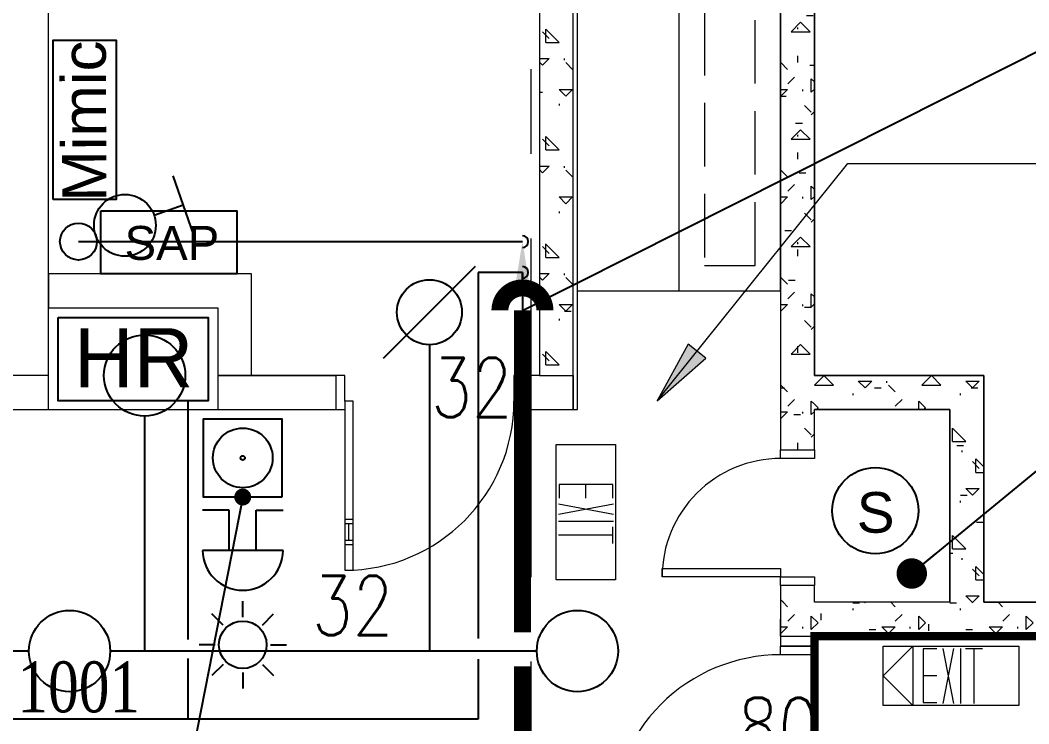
# Model space of a CAD drawing. Header units: millimetres. Extents: x -282761 to 137668, y -273845 to 94451.
# Drawn here: x 11004 to 16962, y -23893 to -19735 of the extents above; entities that cross this region are included whole.
import ezdxf
from ezdxf import colors
from ezdxf.entities.mleader import LeaderData, LeaderLine
from ezdxf.math import Vec2, Vec3

# ---------------------------------------------------------------- set-up
doc = ezdxf.new("R2010")
doc.units = ezdxf.units.MM
doc.linetypes.add('BLK_2 - 1ST__2ND_STOREY_PLAN-archi clean_11 SEPT 2024$0$IDA - Grid Line', pattern=[3500, 2000, -500, 500, -500])
doc.linetypes.add('BLK_2 - 1ST__2ND_STOREY_PLAN-archi clean_11 SEPT 2024$0$IDA - Hidden 065', pattern=[537.5, 375, -162.5])
for name, color, linetype in [('ADRESS', 42, 'Continuous'), ('ANNOTATION', 7, 'Continuous'), ('M-_DRYRISER_E-', 6, 'Continuous'), ('M-_FIRESMOKE_E-', 1, 'Continuous'), ('M-_FIRESPRK_T-', 7, 'Continuous'), ('M-_SPRK-EXP_E-N', 1, 'Continuous'), ('M-_SPRKPIEX_E-', 1, 'Continuous'), ('M-FIRE----_E-', 12, 'Continuous'), ('M-FIRE----_E- @ 1', 12, 'Continuous'), ('M-HOSEREEL_E-', 1, 'Continuous'), ('M_HR PIPE', 3, 'Continuous'), ('ROOMNAME', 7, 'Continuous'), ('ZONENAME', 152, 'Continuous')]:
    doc.layers.add(name, color=color, linetype=linetype)
for name, color, linetype, lineweight in [('BLK_2 - 1ST__2ND_STOREY_PLAN-archi clean_11 SEPT 2024$0$0-1', 8, 'Continuous', 5), ('BLK_2 - 1ST__2ND_STOREY_PLAN-archi clean_11 SEPT 2024$0$1599_DB_A_BLK2_HQ_R21- LINKVIEW_BLK2_1ST STOREY Toilet JOH$0$A-_DETA----_ED', 8, 'Continuous', 9), ('BLK_2 - 1ST__2ND_STOREY_PLAN-archi clean_11 SEPT 2024$0$1599_DB_A_BLK2_HQ_R21- LINKVIEW_BLK2_1ST STOREY Toilet JOH$0$A-_DOOR----_E-1', 8, 'Continuous', 9), ('BLK_2 - 1ST__2ND_STOREY_PLAN-archi clean_11 SEPT 2024$0$1599_DB_A_BLK2_HQ_R21- LINKVIEW_BLK2_1ST STOREY Toilet JOH$0$A-_WALL----_H-2', 8, 'Continuous', 9), ('BLK_2 - 1ST__2ND_STOREY_PLAN-archi clean_11 SEPT 2024$0$1599_DB_A_BLK2_HQ_R21- LINKVIEW_BLK2_1ST STOREY Toilet JOH$0$E-_LIGT----_E', 8, 'Continuous', 9), ('BLK_2 - 1ST__2ND_STOREY_PLAN-archi clean_11 SEPT 2024$0$1599_DB_A_BLK2_HQ_R21- LINKVIEW_BLK2_1ST STOREY Toilet JOH$0$S-_COLN----_E', 8, 'Continuous', 9), ('BLK_2 - 1ST__2ND_STOREY_PLAN-archi clean_11 SEPT 2024$0$_CATCHMENT_DRAIN', 8, 'Continuous', 0), ('BLK_2 - 1ST__2ND_STOREY_PLAN-archi clean_11 SEPT 2024$0$_CATCHMENT_DRAIN_HD', 8, 'BLK_2 - 1ST__2ND_STOREY_PLAN-archi clean_11 SEPT 2024$0$IDA - Hidden 065', 0), ('BLK_2 - 1ST__2ND_STOREY_PLAN-archi clean_11 SEPT 2024$0$A-_ANOTTEXT_T-1', 8, 'Continuous', 9), ('BLK_2 - 1ST__2ND_STOREY_PLAN-archi clean_11 SEPT 2024$0$A-_DETA----_E-1', 8, 'Continuous', 9), ('BLK_2 - 1ST__2ND_STOREY_PLAN-archi clean_11 SEPT 2024$0$A-_DETA----_E-2', 8, 'BLK_2 - 1ST__2ND_STOREY_PLAN-archi clean_11 SEPT 2024$0$IDA - Hidden 065', 9), ('BLK_2 - 1ST__2ND_STOREY_PLAN-archi clean_11 SEPT 2024$0$A-_DETA----_ED-2', 8, 'Continuous', 9), ('BLK_2 - 1ST__2ND_STOREY_PLAN-archi clean_11 SEPT 2024$0$A-_DOOR----_E', 8, 'Continuous', 9), ('BLK_2 - 1ST__2ND_STOREY_PLAN-archi clean_11 SEPT 2024$0$A-_DOOR----_E-1', 8, 'Continuous', 9), ('BLK_2 - 1ST__2ND_STOREY_PLAN-archi clean_11 SEPT 2024$0$A-_FLOR----_E', 8, 'Continuous', 9), ('BLK_2 - 1ST__2ND_STOREY_PLAN-archi clean_11 SEPT 2024$0$A-_FURT----_E-1', 8, 'Continuous', 9), ('BLK_2 - 1ST__2ND_STOREY_PLAN-archi clean_11 SEPT 2024$0$A-_WALL----_E', 8, 'Continuous', 9), ('BLK_2 - 1ST__2ND_STOREY_PLAN-archi clean_11 SEPT 2024$0$A-_WALL----_E-1', 8, 'Continuous', 18), ('BLK_2 - 1ST__2ND_STOREY_PLAN-archi clean_11 SEPT 2024$0$A-_WALL----_H-1', 8, 'Continuous', 9), ('BLK_2 - 1ST__2ND_STOREY_PLAN-archi clean_11 SEPT 2024$0$A-_WALLPRTN_E', 8, 'Continuous', 9), ('BLK_2 - 1ST__2ND_STOREY_PLAN-archi clean_11 SEPT 2024$0$A-_WALLPRTN_E-1', 8, 'Continuous', 18), ('BLK_2 - 1ST__2ND_STOREY_PLAN-archi clean_11 SEPT 2024$0$E-_LIGT----_E', 8, 'Continuous', 9), ('BLK_2 - 1ST__2ND_STOREY_PLAN-archi clean_11 SEPT 2024$0$S-_ANOTGRID_E-1', 8, 'BLK_2 - 1ST__2ND_STOREY_PLAN-archi clean_11 SEPT 2024$0$IDA - Grid Line', 9)]:
    doc.layers.add(name, color=color, linetype=linetype, lineweight=lineweight)
doc.styles.add('Simplex', font='SIMPLEX.shx', dxfattribs={"width": 0.8, "height": 2.5})
doc.styles.get("Standard").update_dxf_attribs({"font": 'arial.ttf'})
doc.styles.add('TIME', font='times.ttf', dxfattribs={"width": 0.8})
doc.dimstyles.new('ROOM', dxfattribs={"dimscale": 1000, "dimtxt": 0.18, "dimasz": 0.18, "dimexe": 0.18, "dimexo": 0.0625, "dimgap": 0.09, "dimtad": 0, "dimtih": 1, "dimtoh": 1, "dimdec": 0, "dimzin": 0, "dimdsep": 46, "dimtxsty": 'Standard', "dimblk": 'OBLIQUE', "dimcen": 0.09, "dimadec": 0, "dimazin": 0, "dimtfac": 1, "dimtdec": 0, "dimtofl": 0, "dimtmove": 0, "dimatfit": 3, "dimldrblk": 'DOT', "dimfxl": 1, "dimtolj": 1, "dimtzin": 0, "dimarcsym": 0})
pattern_1 = [(0, (0, 0), (635, 635), [79.375, -555.625]), (90, (0, 0), (-635, 635), [79.375, -555.625]), (135, (79.38, 0), (-635.0003, 0), [112.253, -785.772]), (0, (79.4, 357.2), (635, 635), [79.375, -555.625]), (45, (119.06, 317.5), (0, 635.0003), [56.127, -841.899]), (135, (119.06, 317.5), (-635.0003, 0), [56.127, -841.899]), (0, (317.5, 515.94), (635, 635), [112.253, -522.747]), (45, (317.5, 515.94), (0, 635.0003), [79.375, -818.651]), (135, (429.75, 515.94), (-635.0003, 0), [79.375, -818.651]), (90, (436.56, 158.75), (-635, 635), [79.375, -555.625]), (45, (436.56, 158.75), (0, 635.0003), [56.127, -841.899]), (135, (476.25, 198.44), (-635.0003, 0), [56.127, -841.899]), (0, (79.4, 158.75), (635, 635), [39.687, -531.812]), (0, (555.6, 317.5), (635, 635), [39.687, -531.812]), (90, (357.2, 396.9), (-635, 635), [39.687, -531.812]), (135, (436.56, 39.7), (-635.0003, 0), [56.127, -841.899]), (135, (158.75, 476.25), (-635.0003, 0), [56.127, -841.899]), (45, (297.66, 208.36), (0, 635.0003), [56.127, -841.899]), (90, (218.3, 79.4), (-635, 635), [9.922, -625.078]), (90, (248.05, 347.27), (-635, 635), [9.922, -625.078]), (90, (545.7, 456.4), (-635, 635), [9.922, -625.078]), (90, (555.6, 119.06), (-635, 635), [9.922, -625.078])]
pattern_2 = [(0, (-131307.1, -42727.7), (635, 635), [79.375, -555.625]), (90, (-131307.1, -42727.7), (-635, 635), [79.375, -555.625]), (135, (-131227.7, -42727.7), (-635, 0), [112.253, -785.772]), (0, (-131227.7, -42370.5), (635, 635), [79.375, -555.625]), (45, (-131188, -42410.2), (0, 635), [56.127, -841.899]), (135, (-131188, -42410.2), (-635, 0), [56.127, -841.899]), (0, (-130989.6, -42211.8), (635, 635), [112.253, -522.747]), (45, (-130989.6, -42211.8), (0, 635), [79.375, -818.651]), (135, (-130877.33, -42211.8), (-635, 0), [79.375, -818.651]), (90, (-130870.5, -42568.96), (-635, 635), [79.375, -555.625]), (45, (-130870.5, -42568.96), (0, 635), [56.127, -841.899]), (135, (-130830.83, -42529.3), (-635, 0), [56.127, -841.899]), (0, (-131227.7, -42568.96), (635, 635), [39.687, -531.812]), (0, (-130751.46, -42410.2), (635, 635), [39.687, -531.812]), (90, (-130949.9, -42330.84), (-635, 635), [39.687, -531.813]), (135, (-130870.5, -42688.03), (-635, 0), [56.127, -841.899]), (135, (-131148.33, -42251.46), (-635, 0), [56.127, -841.899]), (45, (-131009.43, -42519.36), (0, 635), [56.127, -841.899]), (90, (-131088.8, -42648.34), (-635, 635), [9.922, -625.078]), (90, (-131059.03, -42380.45), (-635, 635), [9.922, -625.078]), (90, (-130761.4, -42271.3), (-635, 635), [9.922, -625.078]), (90, (-130751.46, -42608.65), (-635, 635), [9.922, -625.078])]

# ---------------------------------------------------------------- blocks, each defined once
blk = doc.blocks.new('fire0101')
at = {"color": 0, "linetype": 'Continuous'}
blk.add_circle((0, 0), 100, dxfattribs=at)
blk = doc.blocks.new('FIRE0107')
at = {"layer": 'M-_SPRK-EXP_E-N'}
blk.add_line((-212.1, -212.1), (212.1, 212.1), dxfattribs=at)
blk.add_circle((0, 0), 150, dxfattribs=at)
blk = doc.blocks.new('SAP')
at = {"layer": 'M-FIRE----_E-'}
blk.add_lwpolyline([(-573.8, 532.4), (573.8, 532.4), (573.8, 0), (-573.8, 0)], close=True, dxfattribs=at)
blk.add_text('SAP', height=286.04).set_placement((-373.3, 118.9))
blk = doc.blocks.new('MIMIC')
at = {"layer": 'M-FIRE----_E-'}
blk.add_lwpolyline([(-573.8, 532.4), (770.8, 532.4), (770.8, 0), (-573.8, 0)], close=True, dxfattribs=at)
blk.add_text('Mimic', height=372.8, rotation=0.24681).set_placement((-591.6, 81.8))
blk = doc.blocks.new('DR')
at = {"layer": 'M-_DRYRISER_E-'}
for p, q in [((0, -591.9), (0, -820.1)), ((-228.1, -820.1), (228.1, -820.1))]:
    blk.add_line(p, q, dxfattribs=at)
for centre, radius in [((0, 0), 136.1), ((0, -363.8), 228.1)]:
    blk.add_circle(centre, radius, dxfattribs=at)
blk = doc.blocks.new('Call Point')
at = {"layer": 'M-FIRE----_E-'}
blk.add_lwpolyline([(-231.3, 462.7), (231.3, 462.7), (231.3, 0), (-231.3, 0)], close=True, dxfattribs=at)
for radius in [176.3, 13.1]:
    blk.add_circle((0, 231.3), radius, dxfattribs=at)
blk = doc.blocks.new('Alarm Bell')
at = {"layer": 'M-FIRE----_E-'}
for p, q in [((-238.2, 0), (238.2, 0)), ((79.4, 0), (79.4, -238.2)), ((-79.4, 0), (-79.4, -238.2)), ((-79.4, -238.2), (-238.2, -238.2)), ((79.4, -238.2), (238.2, -238.2))]:
    blk.add_line(p, q, dxfattribs=at)
blk.add_arc((0, -2.9), 238.2, 0.69701, 179.30299, dxfattribs=at)
blk = doc.blocks.new('*U15')
at = {"layer": 'M-FIRE----_E-'}
blk.add_line((-33.1, -33.1), (33.1, 33.1), dxfattribs=at)
blk = doc.blocks.new('*U14')
at = {"layer": 'M-FIRE----_E-', "color": 0, "linetype": 'ByBlock', "lineweight": -2, "transparency": 16777216}
for p, rotation in [((31604, 13668.6), 45), ((31455.1, 13606.9), 90), ((31393.4, 13458), 135), ((31814.6, 13458), 315.0000000000001), ((31455.1, 13309.1), 180), ((31604, 13247.4), 225.0000000000001), ((31752.9, 13309.1), 270)]:
    blk.add_blockref('*U15', p, dxfattribs=dict(at, rotation=rotation))
blk.add_blockref('*U15', (31752.9, 13606.9), dxfattribs=at)
blk = doc.blocks.new('Strobe Light')
at = {"layer": 'M-FIRE----_E-'}
blk.add_circle((0, 0), 140.4, dxfattribs=at)
blk.add_blockref('*U14', (-31604, -13458), dxfattribs=at)
blk = doc.blocks.new('_Dot')
at = {"color": 0, "linetype": 'ByBlock', "lineweight": -2}
blk.add_line((-0.5, 0), (-1, 0), dxfattribs=at)
at = {"color": 0, "linetype": 'ByBlock', "const_width": 0.5}
blk.add_lwpolyline([(-0.25, 0, 1), (0.25, 0, 1)], format="xyb", close=True, dxfattribs=at)
blk = doc.blocks.new('_Oblique')
at = {"color": 0, "linetype": 'ByBlock', "lineweight": -2}
blk.add_line((-0.5, -0.5), (0.5, 0.5), dxfattribs=at)
blk = doc.blocks.new('SMOKE')
at = {"layer": 'M-_FIRESMOKE_E-'}
blk.add_circle((0, 0), 254.7, dxfattribs=at)
blk.add_text('S', height=240, dxfattribs=at).set_placement((-110, -130))
blk = doc.blocks.new('HR')
at = {"layer": 'M-HOSEREEL_E-'}
blk.add_lwpolyline([(-443.4, 492.4), (443.4, 492.4), (443.4, 0), (-443.4, 0)], close=True, dxfattribs=at)
blk.add_text('HR', height=350, dxfattribs=at).set_placement((-350, 80))
blk = doc.blocks.new('BLK_2 - 1ST__2ND_STOREY_PLAN-archi clean_11 SEPT 2024$0$IDA - Exit Sign - IDA - Exit Sign - One Side-3918079-BLK 2 1ST STOREY PLAN')
at = {"layer": 'BLK_2 - 1ST__2ND_STOREY_PLAN-archi clean_11 SEPT 2024$0$A-_DETA----_ED-2'}
for p, q in [((-363.9, -15.1), (-363.9, -332.5)), ((-283.9, -15.1), (-363.9, -15.1)), ((-248.9, -12.8), (-186, -337.8)), ((-186, -12.8), (-248.9, -337.8)), ((-144.9, -12.8), (-144.9, -337.8)), ((-14.9, -15.3), (-114.9, -15.3)), ((-64.9, -15.3), (-64.9, -337.8)), ((-283.9, -175), (-363.9, -175)), ((-363.9, -332.5), (-283.9, -332.5))]:
    blk.add_line(p, q, dxfattribs=at)
at = {"layer": 'BLK_2 - 1ST__2ND_STOREY_PLAN-archi clean_11 SEPT 2024$0$E-_LIGT----_E'}
for p, q in [((-600, -350), (-600, 0)), ((-600, 0), (200, 0)), ((200, 0), (200, -350)), ((200, -350), (-600, -350))]:
    blk.add_line(p, q, dxfattribs=at)
blk = doc.blocks.new('BLK_2 - 1ST__2ND_STOREY_PLAN-archi clean_11 SEPT 2024$0$IDA - F - Single - Swing - 800L X 2130H - B2-FTD03 - 2HR-4045692-BLK 2 1ST STOREY PLAN')
at = {"layer": 'BLK_2 - 1ST__2ND_STOREY_PLAN-archi clean_11 SEPT 2024$0$A-_DOOR----_E-1'}
for p, q in [((-400, 100), (-350, 100)), ((-400, -100), (-400, 100)), ((-350, 100), (-350, -100)), ((350, 100), (400, 100)), ((350, -100), (350, 100)), ((400, 100), (400, -100)), ((-350, -100), (-400, -100)), ((300, -100), (350, -100)), ((300, -800), (300, -100)), ((350, -100), (350, -800)), ((400, -100), (350, -100)), ((350, -800), (300, -800))]:
    blk.add_line(p, q, dxfattribs=at)
blk.add_arc((350, -100), 700, 180, 270, dxfattribs=at)
blk = doc.blocks.new('BLK_2 - 1ST__2ND_STOREY_PLAN-archi clean_11 SEPT 2024$0$1599_DB_A_BLK2_HQ_R21_rvt-1-BLK 2 1ST STOREY PLAN')
at = {"layer": 'BLK_2 - 1ST__2ND_STOREY_PLAN-archi clean_11 SEPT 2024$0$A-_WALL----_H-1'}
h = blk.add_hatch(dxfattribs=at)
h.set_pattern_fill('FP_4', color=256, style=0, pattern_type=2)
h.set_pattern_definition(pattern_1)
h.paths.add_polyline_path([(-115811.4, -64762.4), (-115611.4, -64762.4), (-115611.4, -57164.9), (-115811.4, -57164.9), (-115811.4, -64744.2)])
h = blk.add_hatch(dxfattribs=at)
h.set_pattern_fill('FP_4', color=256, style=0, pattern_type=2)
h.set_pattern_definition(pattern_1)
h.paths.add_polyline_path([(-117036.4, -64562.4), (-117036.4, -57477.4), (-117236.4, -57477.4), (-117236.4, -64562.4), (-117204.1, -64562.4)])
h = blk.add_hatch(dxfattribs=at)
h.set_pattern_fill('FP_4', color=256, style=0, pattern_type=2)
h.set_pattern_definition(pattern_1)
h.paths.add_polyline_path([(-114811.4, -64762.4), (-114611.4, -64762.4), (-114611.4, -64562.4), (-115611.4, -64562.4), (-115611.4, -64762.4)])
h = blk.add_hatch(dxfattribs=at)
h.set_pattern_fill('FP_4', color=256, style=0, pattern_type=2)
h.set_pattern_definition(pattern_1)
h.paths.add_polyline_path([(-115811.4, -65902.4), (-115611.4, -65902.4), (-115611.4, -65802.4), (-115811.4, -65802.4)])
h.paths.add_polyline_path([(-115611.4, -65002.4), (-115611.4, -64762.4), (-115811.4, -64762.4), (-115811.4, -65002.4)])
h = blk.add_hatch(dxfattribs=at)
h.set_pattern_fill('FP_4', color=256, style=0, pattern_type=2)
h.set_pattern_definition(pattern_1)
h.paths.add_polyline_path([(-114611.4, -65902.4), (-114611.4, -64762.4), (-114811.4, -64762.4), (-114811.4, -65902.4), (-114719.9, -65902.4)])
h = blk.add_hatch(dxfattribs=at)
h.set_pattern_fill('FP_4', color=256, style=0, pattern_type=2)
h.set_pattern_definition(pattern_1)
h.paths.add_polyline_path([(-110426.9, -66102.4), (-110036.4, -66102.4), (-110036.4, -65902.4), (-115811.4, -65902.4), (-115811.4, -66102.4), (-113197.2, -66102.4)])
at = {"layer": 'BLK_2 - 1ST__2ND_STOREY_PLAN-archi clean_11 SEPT 2024$0$A-_DETA----_E-2'}
blk.add_line((-117011.4, -64062.4), (-115811.4, -64062.4), dxfattribs=at)
at = {"layer": 'BLK_2 - 1ST__2ND_STOREY_PLAN-archi clean_11 SEPT 2024$0$A-_FLOR----_E'}
for p, q in [((-117036.4, -64762.4), (-117036.4, -57077.4)), ((-120136.4, -64762.4), (-119136.4, -64762.4)), ((-114811.4, -64762.4), (-115611.4, -64762.4)), ((-114811.4, -65902.4), (-114811.4, -64762.4))]:
    blk.add_line(p, q, dxfattribs=at)
at = {"layer": 'BLK_2 - 1ST__2ND_STOREY_PLAN-archi clean_11 SEPT 2024$0$A-_WALL----_E'}
for p, q in [((-117036.4, -64562.4), (-117036.4, -57077.4)), ((-117236.4, -64562.4), (-117036.4, -64562.4)), ((-117036.4, -64562.4), (-117036.4, -64762.4)), ((-115811.4, -66002.4), (-115811.4, -66102.4)), ((-115811.4, -66102.4), (-115811.4, -66002.4))]:
    blk.add_line(p, q, dxfattribs=at)
at = {"layer": 'BLK_2 - 1ST__2ND_STOREY_PLAN-archi clean_11 SEPT 2024$0$A-_WALL----_E-1'}
for p, q in [((-117011.4, -64562.4), (-117011.4, -57052.4)), ((-115811.4, -57164.9), (-115811.4, -64762.4)), ((-115611.4, -64562.4), (-115611.4, -57164.9)), ((-117236.4, -57277.4), (-117236.4, -64562.4)), ((-114611.4, -64562.4), (-115611.4, -64562.4)), ((-114611.4, -64762.4), (-114611.4, -64562.4)), ((-115811.4, -64762.4), (-115811.4, -65002.4)), ((-115611.4, -64762.4), (-114811.4, -64762.4)), ((-115611.4, -65002.4), (-115611.4, -64762.4)), ((-114811.4, -64762.4), (-114811.4, -65902.4)), ((-114611.4, -65902.4), (-114611.4, -64762.4)), ((-115811.4, -65002.4), (-115611.4, -65002.4)), ((-115611.4, -65802.4), (-115811.4, -65802.4)), ((-115811.4, -65802.4), (-115811.4, -65902.4)), ((-115611.4, -65902.4), (-115611.4, -65802.4)), ((-115811.4, -65902.4), (-115811.4, -66002.4)), ((-114811.4, -65902.4), (-115611.4, -65902.4)), ((-110036.4, -65902.4), (-114611.4, -65902.4)), ((-115811.4, -66102.4), (-110036.4, -66102.4))]:
    blk.add_line(p, q, dxfattribs=at)
at = {"layer": 'BLK_2 - 1ST__2ND_STOREY_PLAN-archi clean_11 SEPT 2024$0$A-_WALLPRTN_E-1'}
for p, q in [((-120136.4, -64562.4), (-120136.4, -57277.4)), ((-119136.4, -63962.4), (-120136.4, -63962.4)), ((-120136.4, -63962.4), (-120136.4, -64162.4)), ((-118936.4, -63962.4), (-119136.4, -63962.4)), ((-118936.4, -64562.4), (-118936.4, -63962.4)), ((-120136.4, -64162.4), (-119136.4, -64162.4)), ((-119136.4, -64162.4), (-119136.4, -64562.4)), ((-120136.4, -64762.4), (-120136.4, -64562.4)), ((-118436.4, -64562.4), (-119136.4, -64562.4)), ((-119136.4, -64562.4), (-119136.4, -64762.4)), ((-119136.4, -64562.4), (-118936.4, -64562.4)), ((-117236.4, -64562.4), (-117336.4, -64562.4)), ((-117011.4, -64762.4), (-117011.4, -64562.4)), ((-121016.4, -64762.4), (-120136.4, -64762.4)), ((-119136.4, -64762.4), (-118436.4, -64762.4)), ((-117336.4, -64762.4), (-117036.4, -64762.4)), ((-117036.4, -64762.4), (-117011.4, -64762.4))]:
    blk.add_line(p, q, dxfattribs=at)
at = {"layer": 'BLK_2 - 1ST__2ND_STOREY_PLAN-archi clean_11 SEPT 2024$0$A-_DOOR----_E-1', "rotation": 270}
blk.add_blockref('BLK_2 - 1ST__2ND_STOREY_PLAN-archi clean_11 SEPT 2024$0$IDA - F - Single - Swing - 800L X 2130H - B2-FTD03 - 2HR-4045692-BLK 2 1ST STOREY PLAN', (-115711.4, -65402.4), dxfattribs=at)
at = {"layer": 'BLK_2 - 1ST__2ND_STOREY_PLAN-archi clean_11 SEPT 2024$0$A-_FURT----_E-1', "rotation": 270}
blk.add_blockref('BLK_2 - 1ST__2ND_STOREY_PLAN-archi clean_11 SEPT 2024$0$IDA - Exit Sign - IDA - Exit Sign - One Side-3918079-BLK 2 1ST STOREY PLAN', (-116786.4, -65570.6), dxfattribs=at)
blk = doc.blocks.new('BLK_2 - 1ST__2ND_STOREY_PLAN-archi clean_11 SEPT 2024$0$A$C07972a9e')
at = {"ltscale": 0.5, "const_width": 50}
blk.add_lwpolyline([(5175, 50450), (13850, 50450), (13850, 49850), (14650, 49850), (14650, 50450), (21350, 50450), (21350, 50150), (21850, 50150), (21850, 50450), (23275, 50450), (23275, 51850), (28850, 51850)], dxfattribs=at)
blk = doc.blocks.new('BLK_2 - 1ST__2ND_STOREY_PLAN-archi clean_11 SEPT 2024$0$1599_DB_A_BLK2_HQ_R21- LINKVIEW_BLK2_1ST STOREY Toilet JOH$0$IDA - F - Single - Swing - 800L X 2130H - B2-FTD03 - 2HR-4045692-LINKVIEW_BLK2_1ST STOREY')
at = {"layer": 'BLK_2 - 1ST__2ND_STOREY_PLAN-archi clean_11 SEPT 2024$0$1599_DB_A_BLK2_HQ_R21- LINKVIEW_BLK2_1ST STOREY Toilet JOH$0$A-_DOOR----_E-1'}
for p, q in [((-400, 100), (-350, 100)), ((-350, 100), (-350, -100)), ((350, 100), (400, 100)), ((350, -100), (350, 100)), ((-350, -100), (-400, -100)), ((300, -100), (350, -100)), ((300, -800), (300, -100)), ((350, -100), (350, -800)), ((400, -100), (350, -100)), ((350, -800), (300, -800))]:
    blk.add_line(p, q, dxfattribs=at)
blk.add_arc((350, -100), 700, 180, 270, dxfattribs=at)
blk = doc.blocks.new('BLK_2 - 1ST__2ND_STOREY_PLAN-archi clean_11 SEPT 2024$0$1599_DB_A_BLK2_HQ_R21- LINKVIEW_BLK2_1ST STOREY Toilet JOH$0$IDA - Exit Sign - IDA - Exit Sign - One Side-3918079-LINKVIEW_BLK2_1ST STOREY')
at = {"layer": 'BLK_2 - 1ST__2ND_STOREY_PLAN-archi clean_11 SEPT 2024$0$1599_DB_A_BLK2_HQ_R21- LINKVIEW_BLK2_1ST STOREY Toilet JOH$0$A-_DETA----_ED'}
for p, q in [((-363.9, -15.1), (-363.9, -332.5)), ((-283.9, -15.1), (-363.9, -15.1)), ((-248.9, -12.8), (-186, -337.8)), ((-186, -12.8), (-248.9, -337.8)), ((-144.9, -12.8), (-144.9, -337.8)), ((-14.9, -15.3), (-114.9, -15.3)), ((-64.9, -15.3), (-64.9, -337.8)), ((-283.9, -175), (-363.9, -175)), ((-363.9, -332.5), (-283.9, -332.5))]:
    blk.add_line(p, q, dxfattribs=at)
at = {"layer": 'BLK_2 - 1ST__2ND_STOREY_PLAN-archi clean_11 SEPT 2024$0$1599_DB_A_BLK2_HQ_R21- LINKVIEW_BLK2_1ST STOREY Toilet JOH$0$E-_LIGT----_E'}
for p, q in [((-600, -350), (-600, 0)), ((-600, 0), (200, 0)), ((200, 0), (200, -350)), ((200, -350), (-600, -350))]:
    blk.add_line(p, q, dxfattribs=at)
blk = doc.blocks.new('BLK_2 - 1ST__2ND_STOREY_PLAN-archi clean_11 SEPT 2024$0$1599_DB_A_BLK2_HQ_R21- LINKVIEW_BLK2_1ST STOREY Toilet JOH$0$IDA - Exit Sign - IDA - Exit Sign - Left Side-3511324-LINKVIEW_BLK2_1ST STOREY')
at = {"layer": 'BLK_2 - 1ST__2ND_STOREY_PLAN-archi clean_11 SEPT 2024$0$1599_DB_A_BLK2_HQ_R21- LINKVIEW_BLK2_1ST STOREY Toilet JOH$0$A-_DETA----_ED'}
for p, q in [((-163.9, -115.1), (-163.9, -432.5)), ((-83.9, -115.1), (-163.9, -115.1)), ((-48.9, -112.8), (14, -437.8)), ((14, -112.8), (-48.9, -437.8)), ((55.1, -112.8), (55.1, -437.8)), ((185.1, -115.3), (85.1, -115.3)), ((135.1, -115.3), (135.1, -437.8)), ((-83.9, -275), (-163.9, -275)), ((-163.9, -432.5), (-83.9, -432.5))]:
    blk.add_line(p, q, dxfattribs=at)
at = {"layer": 'BLK_2 - 1ST__2ND_STOREY_PLAN-archi clean_11 SEPT 2024$0$1599_DB_A_BLK2_HQ_R21- LINKVIEW_BLK2_1ST STOREY Toilet JOH$0$E-_LIGT----_E'}
for p, q in [((-400, -275), (-225, -100)), ((-400, -450), (-400, -100)), ((-400, -100), (400, -100)), ((-225, -100), (-225, -450)), ((400, -100), (400, -450)), ((-225, -450), (-400, -275)), ((400, -450), (-400, -450))]:
    blk.add_line(p, q, dxfattribs=at)
blk = doc.blocks.new('BLK_2 - 1ST__2ND_STOREY_PLAN-archi clean_11 SEPT 2024$0$1599_DB_A_BLK2_HQ_R21- LINKVIEW_BLK2_1ST STOREY Toilet JOH$0$IDA - F - Single - Swing - VP - 1100L X 2200H - B2-FTD01 - 1HR-3251154-LINKVIEW_BLK2_1ST STOREY')
at = {"layer": 'BLK_2 - 1ST__2ND_STOREY_PLAN-archi clean_11 SEPT 2024$0$1599_DB_A_BLK2_HQ_R21- LINKVIEW_BLK2_1ST STOREY Toilet JOH$0$A-_DOOR----_E-1'}
for p, q in [((500, 1050.8), (450, 1050.8)), ((450, 1050.8), (450, 50.8)), ((500, 50.8), (500, 1050.8)), ((450, 900.8), (500, 900.8)), ((450, 875.8), (500, 875.8)), ((475, 875.8), (475, 775.8)), ((450, 775.8), (500, 775.8)), ((450, 750.8), (500, 750.8)), ((-500, 100), (-550, 100)), ((-500, -100), (-500, 100)), ((550, 100), (500, 100)), ((450, 50.8), (500, 50.8)), ((500, 50.8), (500, -100)), ((-550, -100), (-500, -100)), ((500, -100), (550, -100))]:
    blk.add_line(p, q, dxfattribs=at)
blk.add_arc((500, 50.8), 1000, 90, 180, dxfattribs=at)
blk = doc.blocks.new('BLK_2 - 1ST__2ND_STOREY_PLAN-archi clean_11 SEPT 2024$0$IDA - F - Single - Swing - 1100L X 2200H - B2-TD01-4055582-BLK 2 -1ST STOREY WALL SETTING OUT')
at = {"layer": 'BLK_2 - 1ST__2ND_STOREY_PLAN-archi clean_11 SEPT 2024$0$A-_DOOR----_E'}
for p, q in [((-550, 100), (-550, -100)), ((-550, 100), (-500, 100)), ((-550, 100), (-550, 100)), ((-500, 100), (-500, -100)), ((-500, 100), (-500, 100)), ((500, 100), (500, -100)), ((500, 100), (550, 100)), ((500, 100), (500, 100)), ((550, 100), (550, -100)), ((550, 100), (550, 100)), ((-550, -100), (-550, -100)), ((-500, -100), (-550, -100)), ((-500, -100), (-500, -100)), ((450, -100), (500, -100)), ((450, -1100), (450, -100)), ((500, -100), (500, -1100)), ((500, -100), (500, -100)), ((550, -100), (500, -100)), ((550, -100), (550, -100)), ((500, -1100), (450, -1100))]:
    blk.add_line(p, q, dxfattribs=at)
blk.add_arc((500, -100), 1000, 180, 270, dxfattribs=at)
at = {"layer": 'BLK_2 - 1ST__2ND_STOREY_PLAN-archi clean_11 SEPT 2024$0$A-_DOOR----_E-1'}
for p, q in [((-550, 100), (-500, 100)), ((-550, -100), (-550, 100)), ((-500, 100), (-500, -100)), ((500, 100), (550, 100)), ((500, -100), (500, 100)), ((550, 100), (550, -100)), ((-500, -100), (-550, -100)), ((550, -100), (500, -100))]:
    blk.add_line(p, q, dxfattribs=at)
blk = doc.blocks.new('BLK_2 - 1ST__2ND_STOREY_PLAN-archi clean_11 SEPT 2024')
at = {"layer": 'BLK_2 - 1ST__2ND_STOREY_PLAN-archi clean_11 SEPT 2024$0$1599_DB_A_BLK2_HQ_R21- LINKVIEW_BLK2_1ST STOREY Toilet JOH$0$A-_WALL----_H-2'}
h = blk.add_hatch(dxfattribs=at)
h.set_pattern_fill('FP_3', color=256, style=0, pattern_type=2)
h.set_pattern_definition(pattern_2)
h.paths.add_polyline_path([(-115611.4, -65902.4), (-115611.4, -65802.4), (-115811.4, -65802.4), (-115811.4, -65902.4)], flags=0)
at = {"layer": 'BLK_2 - 1ST__2ND_STOREY_PLAN-archi clean_11 SEPT 2024$0$1599_DB_A_BLK2_HQ_R21- LINKVIEW_BLK2_1ST STOREY Toilet JOH$0$S-_COLN----_E'}
h = blk.add_hatch(dxfattribs=at)
h.set_pattern_fill('FP_3', color=256, style=0, pattern_type=2)
h.set_pattern_definition(pattern_2)
h.paths.add_polyline_path([(-115611.4, -64762.4), (-115611.4, -57164.9), (-115811.4, -57164.9), (-115811.4, -64762.4)], flags=0)
h = blk.add_hatch(dxfattribs=at)
h.set_pattern_fill('FP_3', color=256, style=0, pattern_type=2)
h.set_pattern_definition(pattern_2)
h.paths.add_polyline_path([(-117236.4, -64562.4), (-117036.4, -64562.4), (-117036.4, -57477.4), (-117236.4, -57477.4), (-117236.4, -63576.8)], flags=0)
h = blk.add_hatch(dxfattribs=at)
h.set_pattern_fill('FP_3', color=256, style=0, pattern_type=2)
h.set_pattern_definition(pattern_2)
h.paths.add_polyline_path([(-114811.4, -64762.4), (-114611.4, -64762.4), (-114611.4, -64562.4), (-115611.4, -64562.4), (-115611.4, -64762.4)], flags=0)
h = blk.add_hatch(dxfattribs=at)
h.set_pattern_fill('FP_3', color=256, style=0, pattern_type=2)
h.set_pattern_definition(pattern_2)
h.paths.add_polyline_path([(-115611.4, -65002.4), (-115611.4, -64762.4), (-115811.4, -64762.4), (-115811.4, -65002.4)], flags=0)
h = blk.add_hatch(dxfattribs=at)
h.set_pattern_fill('FP_3', color=256, style=0, pattern_type=2)
h.set_pattern_definition(pattern_2)
h.paths.add_polyline_path([(-114611.4, -65902.4), (-114611.4, -64762.4), (-114811.4, -64762.4), (-114811.4, -65902.4)], flags=0)
h = blk.add_hatch(dxfattribs=at)
h.set_pattern_fill('FP_3', color=256, style=0, pattern_type=2)
h.set_pattern_definition(pattern_2)
h.paths.add_polyline_path([(-110036.4, -66102.4), (-110036.4, -65902.4), (-115811.4, -65902.4), (-115811.4, -66102.4), (-114315.8, -66102.4)], flags=0)
at = {"layer": 'BLK_2 - 1ST__2ND_STOREY_PLAN-archi clean_11 SEPT 2024$0$A-_ANOTTEXT_T-1'}
blk.add_hatch(color=256, dxfattribs=at).paths.add_polyline_path([(-116540.5, -64711.4), (-116253.9, -64460.7), (-116356.9, -64377.8)])
at = {"layer": 'BLK_2 - 1ST__2ND_STOREY_PLAN-archi clean_11 SEPT 2024$0$1599_DB_A_BLK2_HQ_R21- LINKVIEW_BLK2_1ST STOREY Toilet JOH$0$S-_COLN----_E'}
for p, q in [((-117011.4, -64562.4), (-117011.4, -57052.4)), ((-115811.4, -57164.9), (-115811.4, -65002.4)), ((-115611.4, -64562.4), (-115611.4, -57164.9)), ((-120136.4, -64762.4), (-120136.4, -57477.4)), ((-117236.4, -57477.4), (-117236.4, -64562.4)), ((-117036.4, -64762.4), (-117036.4, -57477.4)), ((-118936.4, -63962.4), (-120136.4, -63962.4)), ((-118936.4, -64562.4), (-118936.4, -63962.4)), ((-117011.4, -64062.4), (-115811.4, -64062.4)), ((-120136.4, -64162.4), (-119136.4, -64162.4)), ((-119136.4, -64162.4), (-119136.4, -64762.4)), ((-120136.4, -64562.4), (-121016.4, -64562.4)), ((-119136.4, -64562.4), (-118436.4, -64562.4)), ((-118436.4, -64762.4), (-118436.4, -64562.4)), ((-117336.4, -64562.4), (-117336.4, -64762.4)), ((-117236.4, -64562.4), (-117336.4, -64562.4)), ((-117236.4, -64562.4), (-117036.4, -64562.4)), ((-117011.4, -64762.4), (-117011.4, -64562.4)), ((-114611.4, -64562.4), (-115611.4, -64562.4)), ((-114611.4, -65902.4), (-114611.4, -64562.4)), ((-121016.4, -64762.4), (-120136.4, -64762.4)), ((-120136.4, -64762.4), (-119136.4, -64762.4)), ((-119136.4, -64762.4), (-118436.4, -64762.4)), ((-117336.4, -64762.4), (-117011.4, -64762.4)), ((-115611.4, -65002.4), (-115611.4, -64762.4)), ((-115611.4, -64762.4), (-114811.4, -64762.4)), ((-114811.4, -64762.4), (-114811.4, -65902.4)), ((-115811.4, -65002.4), (-115611.4, -65002.4)), ((-115811.4, -65802.4), (-115811.4, -66002.4)), ((-115611.4, -65802.4), (-115811.4, -65802.4)), ((-115611.4, -65902.4), (-115611.4, -65802.4)), ((-114811.4, -65902.4), (-115611.4, -65902.4)), ((-110036.4, -65902.4), (-114611.4, -65902.4)), ((-115811.4, -66002.4), (-115811.4, -66102.4)), ((-115811.4, -66102.4), (-110036.4, -66102.4))]:
    blk.add_line(p, q, dxfattribs=at)
at = {"layer": 'BLK_2 - 1ST__2ND_STOREY_PLAN-archi clean_11 SEPT 2024$0$_CATCHMENT_DRAIN'}
for p, q in [((-115811.4, -64062.4), (-115811.4, -54977.4)), ((-116411.4, -64062.4), (-116411.4, -55577.4))]:
    blk.add_line(p, q, dxfattribs=at)
blk.add_lwpolyline([(-116411.4, -64062.4), (-115811.4, -64062.4)], dxfattribs=at)
at = {"layer": 'BLK_2 - 1ST__2ND_STOREY_PLAN-archi clean_11 SEPT 2024$0$_CATCHMENT_DRAIN_HD'}
blk.add_lwpolyline([(-116261.4, -55427.4), (-116261.4, -63912.4), (-115961.4, -63912.4), (-115961.4, -55127.4)], dxfattribs=at)
at = {"layer": 'BLK_2 - 1ST__2ND_STOREY_PLAN-archi clean_11 SEPT 2024$0$A-_ANOTTEXT_T-1'}
for p, q in [((-116540.5, -64711.4), (-115413.4, -63310.6)), ((-115413.4, -63310.6), (-113224.3, -63310.6)), ((-116356.9, -64377.8), (-116540.5, -64711.4)), ((-116253.9, -64460.7), (-116356.9, -64377.8)), ((-116540.5, -64711.4), (-116253.9, -64460.7))]:
    blk.add_line(p, q, dxfattribs=at)
at = {"layer": 'BLK_2 - 1ST__2ND_STOREY_PLAN-archi clean_11 SEPT 2024$0$A-_DETA----_E-1'}
for p, q in [((-115611.4, -56124.2), (-115611.4, -64562.4)), ((-115611.4, -64562.4), (-114611.4, -64562.4)), ((-114611.4, -64562.4), (-114611.4, -65902.4)), ((-114611.4, -65902.4), (-113197.2, -65902.4))]:
    blk.add_line(p, q, dxfattribs=at)
at = {"layer": 'BLK_2 - 1ST__2ND_STOREY_PLAN-archi clean_11 SEPT 2024$0$A-_WALLPRTN_E'}
for p, q in [((-115811.4, -66102.4), (-115811.4, -66162.4)), ((-115611.4, -66162.4), (-115611.4, -66102.4)), ((-115811.4, -66162.4), (-115611.4, -66162.4))]:
    blk.add_line(p, q, dxfattribs=at)
at = {"layer": 'BLK_2 - 1ST__2ND_STOREY_PLAN-archi clean_11 SEPT 2024$0$S-_ANOTGRID_E-1'}
blk.add_line((-117286.4, -28753), (-117286.4, -124071.4), dxfattribs=at)
at = {"layer": 'BLK_2 - 1ST__2ND_STOREY_PLAN-archi clean_11 SEPT 2024$0$0-1'}
for name, p in [('BLK_2 - 1ST__2ND_STOREY_PLAN-archi clean_11 SEPT 2024$0$1599_DB_A_BLK2_HQ_R21_rvt-1-BLK 2 1ST STOREY PLAN', (0, 0)), ('BLK_2 - 1ST__2ND_STOREY_PLAN-archi clean_11 SEPT 2024$0$A$C07972a9e', (-138886.4, -117952.4))]:
    blk.add_blockref(name, p, dxfattribs=at)
at = {"layer": 'BLK_2 - 1ST__2ND_STOREY_PLAN-archi clean_11 SEPT 2024$0$1599_DB_A_BLK2_HQ_R21- LINKVIEW_BLK2_1ST STOREY Toilet JOH$0$S-_COLN----_E'}
for name, p, rotation in [('BLK_2 - 1ST__2ND_STOREY_PLAN-archi clean_11 SEPT 2024$0$1599_DB_A_BLK2_HQ_R21- LINKVIEW_BLK2_1ST STOREY Toilet JOH$0$IDA - F - Single - Swing - VP - 1100L X 2200H - B2-FTD01 - 1HR-3251154-LINKVIEW_BLK2_1ST STOREY', (-117886.4, -64662.4), 180), ('BLK_2 - 1ST__2ND_STOREY_PLAN-archi clean_11 SEPT 2024$0$1599_DB_A_BLK2_HQ_R21- LINKVIEW_BLK2_1ST STOREY Toilet JOH$0$IDA - Exit Sign - IDA - Exit Sign - One Side-3918079-LINKVIEW_BLK2_1ST STOREY', (-116786.4, -65570.6), 270), ('BLK_2 - 1ST__2ND_STOREY_PLAN-archi clean_11 SEPT 2024$0$1599_DB_A_BLK2_HQ_R21- LINKVIEW_BLK2_1ST STOREY Toilet JOH$0$IDA - F - Single - Swing - 800L X 2130H - B2-FTD03 - 2HR-4045692-LINKVIEW_BLK2_1ST STOREY', (-115711.4, -65402.4), 270)]:
    blk.add_blockref(name, p, dxfattribs=dict(at, rotation=rotation))
at = {"layer": 'BLK_2 - 1ST__2ND_STOREY_PLAN-archi clean_11 SEPT 2024$0$A-_DOOR----_E', "rotation": 270}
blk.add_blockref('BLK_2 - 1ST__2ND_STOREY_PLAN-archi clean_11 SEPT 2024$0$IDA - F - Single - Swing - 1100L X 2200H - B2-TD01-4055582-BLK 2 -1ST STOREY WALL SETTING OUT', (-115711.4, -66712.4), dxfattribs=at)
at = {"layer": 'BLK_2 - 1ST__2ND_STOREY_PLAN-archi clean_11 SEPT 2024$0$A-_FURT----_E-1'}
blk.add_blockref('BLK_2 - 1ST__2ND_STOREY_PLAN-archi clean_11 SEPT 2024$0$1599_DB_A_BLK2_HQ_R21- LINKVIEW_BLK2_1ST STOREY Toilet JOH$0$IDA - Exit Sign - IDA - Exit Sign - Left Side-3511324-LINKVIEW_BLK2_1ST STOREY', (-114804.6, -66062.4), dxfattribs=at)

msp = doc.modelspace()

# ---------------------------------------------------------------- linework, layer by layer
at = {"layer": 'M-_DRYRISER_E-'}
msp.add_line((11347.9, -21043.7), (13970.8, -21043.7), dxfattribs=at)
msp.add_arc((13970.8, -21043.7), 34.7, 270, 90, dxfattribs=at)
at = {"layer": 'M-_SPRKPIEX_E-'}
for p, q in [((13970.8, -21225.7), (13708.4, -21225.7)), ((13421.6, -21652.7), (13421.6, -23462.7)), ((11738.8, -22074.7), (11738.8, -23462.7)), ((11055.7, -23462.7), (8535.7, -23462.7)), ((14055.7, -23462.7), (11535.7, -23462.7))]:
    msp.add_line(p, q, dxfattribs=at)
at = {"layer": 'M-_SPRKPIEX_E-', "color": 24, "const_width": 100}
msp.add_lwpolyline([(13837.6, -21450.4, -1), (14103.8, -21450.4, 1)], format="xyb", dxfattribs=at)
for points in [[(13970.7, -23351.6), (13970.7, -21450.4)], [(-4667.9, -26031.8), (-4667.9, -24261.4), (13970.7, -24261.4), (13970.7, -23553.4)]]:
    msp.add_lwpolyline(points, dxfattribs=at)
at = {"layer": 'M_HR PIPE'}
for p, q in [((13708.4, -21225.7), (13708.4, -23388.3)), ((11995, -21985.2), (11995, -23394)), ((11995, -23507.3), (11995, -23865.7)), ((13708.4, -23509.8), (13708.4, -23865.7)), ((13708.4, -23865.7), (7070.7, -23865.7))]:
    msp.add_line(p, q, dxfattribs=at)
msp.add_arc((13970.8, -21225.7), 34.7, 270, 90, dxfattribs=at)

# ---------------------------------------------------------------- block references
at = {"layer": 'BLK_2 - 1ST__2ND_STOREY_PLAN-archi clean_11 SEPT 2024$0$_CATCHMENT_DRAIN'}
msp.add_blockref('BLK_2 - 1ST__2ND_STOREY_PLAN-archi clean_11 SEPT 2024', (131307.1, 42727.7), dxfattribs=at)
at = {"layer": 'M-_DRYRISER_E-', "xscale": 0.8, "yscale": 0.8, "zscale": 0.8, "rotation": 109.2745612519067}
msp.add_blockref('DR', (11347.9, -21043.7), dxfattribs=at)
at = {"layer": 'M-_FIRESMOKE_E-'}
msp.add_blockref('SMOKE', (16055.5, -22633.5), dxfattribs=at)
at = {"layer": 'M-_SPRKPIEX_E-', "xscale": 1.28, "yscale": 1.28, "zscale": 1.28}
msp.add_blockref('FIRE0107', (13421.6, -21460.7), dxfattribs=at)
at = {"layer": 'M-_SPRKPIEX_E-', "xscale": 2.4, "yscale": 2.4, "zscale": 2.4, "rotation": 258.865011862231}
for p in [(11738.8, -21834.7), (11295.7, -23462.7), (14295.7, -23462.7)]:
    msp.add_blockref('fire0101', p, dxfattribs=at)
at = {"layer": 'M-FIRE----_E-', "xscale": 0.7, "yscale": 0.7, "zscale": 0.7, "rotation": 90.00000000000001}
msp.add_blockref('MIMIC', (11571, -20393.2), dxfattribs=at)
at = {"layer": 'M-FIRE----_E-', "xscale": 0.7, "yscale": 0.7, "zscale": 0.7}
msp.add_blockref('SAP', (11881.6, -21234.7), dxfattribs=at)
at = {"layer": 'M-FIRE----_E-', "rotation": 180}
msp.add_blockref('Strobe Light', (12318.7, -23425.6), dxfattribs=at)
at = {"layer": 'M-FIRE----_E- @ 1', "rotation": 180}
for name, p in [('Call Point', (12318.7, -22090.3)), ('Alarm Bell', (12318.7, -22868.2))]:
    msp.add_blockref(name, p, dxfattribs=at)
at = {"layer": 'M-HOSEREEL_E-'}
msp.add_blockref('HR', (11671.2, -21985.2), dxfattribs=at)

# ---------------------------------------------------------------- texts
at = {"layer": 'ADRESS', "insert": (10987.5, -23524.6), "char_height": 300, "width": 1194.075, "attachment_point": 1, "style": 'TIME'}
msp.add_mtext('1001', dxfattribs=at)
at = {"layer": 'M-_FIRESPRK_T-', "style": 'Simplex', "width": 0.8}
for s, p in [('32', (13431.8, -22080.4)), ('32', (12727.6, -23368.8)), ('80', (15242.3, -24089.8))]:
    msp.add_text(s, height=350, dxfattribs=at).set_placement(p)

# ---------------------------------------------------------------- leaders
at = {"layer": 'ANNOTATION'}
ml = msp.add_multileader_mtext('Standard', dxfattribs=at)
ml.set_content('DR 1-2\\P%%C100 DR PIPE\\PF/A\\P\\P%%C50 HR PIPE \\PT/A\\P\\P%%C150 SPK MAIN PIPE\\PT/A', color=256)
ml.set_leader_properties()
ml.build(insert=Vec2(0, 0))
ml.multileader.update_dxf_attribs({"arrow_head_size": 320, "scale": 80})
ctx = ml.context
ctx.base_point, ctx.scale, ctx.char_height, ctx.arrow_head_size, ctx.landing_gap_size, ctx.plane_origin = Vec3(21933.4, -18310.1), 80, 320, 320, 160, Vec3(16236.1, -22158.8)
notes = []
notes.append((ctx, [(0, (1, 1, 0), (20214.1, -18310.1), (1, 0), 1719.3, [(2, [(13970.8, -21043.7), (13970.8, -21225.7), (13970.7, -21450.4)], 0, [])])]))
ctx.mtext.insert, ctx.mtext.flow_direction = Vec3(22093.4, -18147.4), 5
at = {"layer": 'ROOMNAME'}
msp.add_leader([(16270.7, -23004.6), (17085.3, -22334.9), (17320.9, -22340.1)], dimstyle='ROOM', override={"dimgap": 0.09, "dimtad": 0}, dxfattribs=at)
at = {"layer": 'ZONENAME'}
msp.add_leader([(12318.7, -22553), (12010.7, -24125.7), (11817, -24125.7)], dimstyle='ROOM', override={"dimasz": 0.1, "dimgap": 0.09, "dimtad": 0}, dxfattribs=at)
for ctx, leaders in notes:
    for number, flags, end, landing, length, lines in leaders:
        leader = LeaderData()
        leader.index, (leader.has_last_leader_line, leader.has_dogleg_vector, leader.attachment_direction) = number, flags
        leader.last_leader_point, leader.dogleg_vector, leader.dogleg_length = Vec3(end), Vec3(landing), length
        for number, points, colour, breaks in lines:
            line = LeaderLine()
            line.index, line.vertices, line.color, line.breaks = number, Vec3.list(points), colors.encode_raw_color(colour), breaks
            leader.lines.append(line)
        ctx.leaders.append(leader)

doc.saveas('drawing.dxf')
